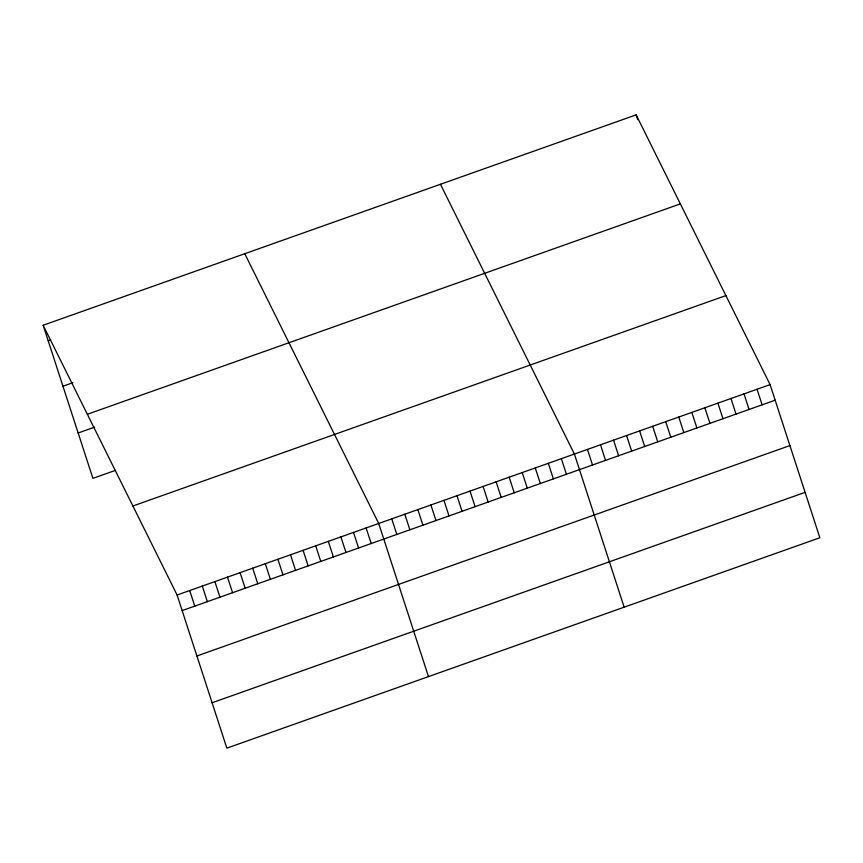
<?xml version="1.0" encoding="UTF-8"?>
<svg xmlns="http://www.w3.org/2000/svg" width="863" height="863" viewBox="0 0 863 863"><rect width="100%" height="100%" fill="white"/><g stroke="black" fill="none" stroke-linecap="round" stroke-linejoin="round"><path stroke-width="1.29" d="M43.15 325.254L636.15 114.855L770.098 384.628L819.85 537.746L226.85 748.145L177.098 595.017L43.15 325.254L92.902 478.372L115.588 470.324M48.209 340.831L50.734 339.936M62.956 386.225L73.042 382.643M87.357 414.272L680.357 203.884M78.155 432.989L94.542 427.174M132.891 505.998L725.891 295.599M177.098 595.017L770.098 384.628M182.158 610.594L775.157 400.205M196.904 655.988L789.904 445.588M212.104 702.752L805.103 492.352M440.464 184.283L574.402 454.057L624.154 607.174M244.768 253.722L378.717 523.485L428.469 676.603M757.056 389.256L762.115 404.833M744.003 393.884L749.062 409.461M730.961 398.512L736.02 414.089M636.15 114.855L637.714 119.655M717.908 403.14L722.978 418.717M704.866 407.768L709.925 423.345M691.824 412.395L696.883 427.972M678.771 417.023L683.841 432.6M665.729 421.651L670.788 437.228M652.687 426.279L657.746 441.856M639.634 430.907L644.693 446.484M626.592 435.535L631.651 451.122M613.55 440.173L618.609 455.75M600.497 444.801L605.556 460.378M587.455 449.429L592.514 465.006M561.36 458.685L566.419 474.262M548.318 463.312L553.377 478.889M535.265 467.94L540.335 483.517M522.223 472.568L527.282 488.145M509.181 477.196L514.24 492.773M496.128 481.824L501.187 497.401M483.086 486.452L488.145 502.029M470.033 491.079L475.103 506.657M456.991 495.718L462.05 511.295M443.949 500.346L449.008 515.923M430.896 504.974L435.966 520.551M417.854 509.602L422.913 525.179M404.812 514.229L409.871 529.806M391.759 518.857L396.818 534.434M366.117 527.951L371.176 543.528M353.517 532.428L358.577 548.005M340.907 536.894L345.977 552.471M328.307 541.371L333.377 556.948M315.707 545.837L320.766 561.414M303.107 550.314L308.167 565.891M290.507 554.78L295.567 570.357M277.908 559.256L282.967 574.834M265.308 563.722L270.367 579.3M252.708 568.188L257.767 583.776M240.097 572.665L245.168 588.242M227.498 577.131L232.557 592.708M214.898 581.608L219.957 597.185M202.298 586.074L207.357 601.651M189.698 590.551L194.758 606.128"/></g></svg>
